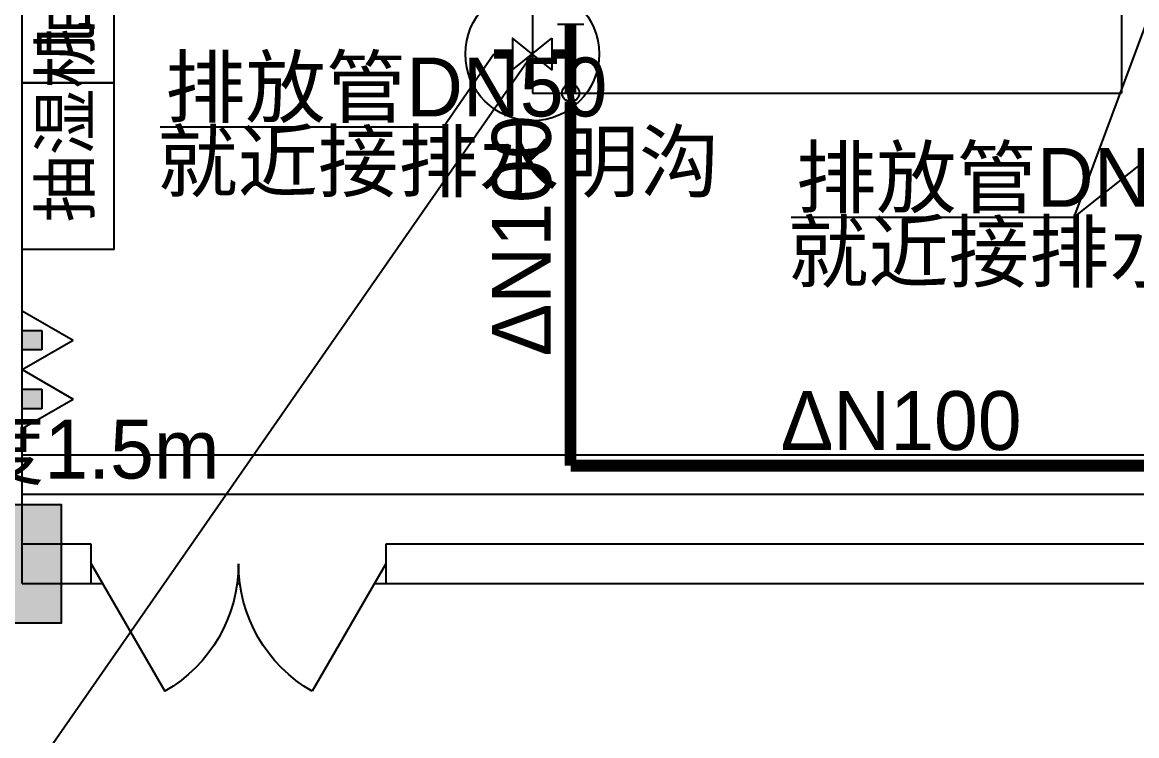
# Model space of a CAD drawing. Header units: millimetres. Extents: x 10779125 to 11142123, y -372083 to -144871.
# Drawn here: x 10958082 to 10963761, y -286603 to -282969 of the extents above; entities that cross this region are included whole.
import ezdxf

# ---------------------------------------------------------------- set-up
doc = ezdxf.new("R2010")
doc.units = ezdxf.units.MM
doc.header["$LTSCALE"] = 1000
doc.header["$MEASUREMENT"] = 0
doc.linetypes.add('DASH', pattern=[0.35, 0.25, -0.1])
doc.linetypes.add('DASHED', pattern=[0.35, 0.25, -0.1])
doc.layers.get('0').update_dxf_attribs({"color": 255, "linetype": 'CONTINUOUS'})
for name, color, linetype in [('-标高', 4, 'CONTINUOUS'), ('8', 8, 'CONTINUOUS'), ('_标注', 7, 'CONTINUOUS'), ('PUB_HATCH', 8, 'CONTINUOUS'), ('W_DIM', 4, 'CONTINUOUS'), ('灭火器', 6, 'CONTINUOUS')]:
    doc.layers.add(name, color=color, linetype=linetype)
doc.styles.add('C3', font='txt_____.ttf', dxfattribs={"width": 0.75, "bigfont": 'HZTXT'})
doc.styles.get("Standard").update_dxf_attribs({"font": 'symbol.ttf'})

# ---------------------------------------------------------------- blocks, each defined once
blk = doc.blocks.new('_FZH')
blk.add_lwpolyline([(-0.5, -0.5), (0.5, -0.5), (0.5, 0.5), (-0.5, 0.5)], close=True)
at = {"layer": 'PUB_HATCH'}
blk.add_solid([(-0.5, -0.5), (0.5, -0.5), (-0.5, 0.5), (0.5, 0.5)], dxfattribs=at)
blk = doc.blocks.new('$DorLib2D$00000231')
at = {"color": 0}
for p, q in [((-0.5, 0), (-0.25, 0.433)), ((0.5, 0), (0.25, 0.433))]:
    blk.add_line(p, q, dxfattribs=at)
for centre, start, end in [((-0.5, 0), 0, 60), ((0.5, 0), 120, 180)]:
    blk.add_arc(centre, 0.5, start, end, dxfattribs=at)
blk = doc.blocks.new('sdg')
for p, q in [((588866.8, 268292.1), (591866.8, 268292.1)), ((591866.8, 265292.1), (591866.8, 268292.1)), ((588866.8, 265292.1), (591866.8, 265292.1))]:
    blk.add_line(p, q)
blk = doc.blocks.new('$VA002_1')
blk.add_lwpolyline([(-0.5, 0.4), (-0.5, -0.4), (0.5, 0.4), (0.5, -0.4)], close=True)
at = {"style": 'C3', "width": 0.75, "flags": 1}
for tag, p in [('UNIT', (0, 0)), ('SPEC', (0, -0.002)), ('WHAT', (0, -0.003))]:
    blk.add_attdef(tag, p, '', height=0.001, dxfattribs=at)
blk = doc.blocks.new('MHQ')
at = {"layer": '灭火器'}
blk.add_hatch(color=8, dxfattribs=at).paths.add_polyline_path([(200, 0), (200, 100), (100, 100), (100, 0)])
for p, q in [((0, 0), (150, 259.8)), ((300, 0), (150, 259.8)), ((100, 0), (100, 100)), ((100, 100), (200, 100)), ((200, 100), (200, 0)), ((300, 0), (0, 0))]:
    blk.add_line(p, q, dxfattribs=at)

msp = doc.modelspace()

# ---------------------------------------------------------------- linework, layer by layer
at = {"color": 4}
for p, q in [((10963442, -283961.6), (10964487.9, -281153.4, 0)), ((10960228.2, -283501.3), (10960485.8, -283130.3, 0)), ((10963442, -283961.6), (10964487.9, -283130.3, 0)), ((10958785.3, -283501.3), (10960228.2, -283501.3)), ((10961999.1, -283961.6), (10963442, -283961.6))]:
    msp.add_line(p, q, dxfattribs=at)
at = {"color": 7}
msp.add_line((10960808.7, -282978.5, 0), (10960943.8, -282978.5, 0), dxfattribs=at)
at = {"layer": '8', "color": 8}
for p, q in [((10958082.5, -285827.3, 0), (10958082.5, -278829.1, 0)), ((10958434.1, -285627.3, 0), (10958082.5, -285627.3, 0)), ((10958434.1, -285827.3, 0), (10958434.1, -285627.3, 0)), ((10972305.7, -285627.3, 0), (10959934.1, -285627.3, 0)), ((10959934.1, -285627.3, 0), (10959934.1, -285827.3, 0)), ((10958082.5, -285827.3, 0), (10958491.8, -285827.3, 0)), ((10959177.4, -285827.3, 0), (10959190.8, -285827.3, 0)), ((10959876.4, -285827.3, 0), (10972363.5, -285827.3, 0))]:
    msp.add_line(p, q, dxfattribs=at)
at = {"layer": '8', "color": 8, "linetype": 'DASH', "ltscale": 200}
for p, q in [((10958082.5, -285172.2, 0), (10988268.2, -285172.2, 0)), ((10958082.5, -285372.2, 0), (10974982.5, -285372.2, 0))]:
    msp.add_line(p, q, dxfattribs=at)
at = {"layer": '_标注'}
msp.add_line((10960682.5, -283131.7, 0), (10956953.1, -288489.5), dxfattribs=at)
msp.add_circle((10960680.8, -283130.3, 0), 340.9, dxfattribs=at)
at = {"layer": 'W_DIM', "elevation": 0}
for points in [[(10958549.7, -282429.1), (10958549.7, -283277.4), (10958082.5, -283277.4), (10958082.5, -282429.1)], [(10958549.7, -283277.4), (10958549.7, -284125.7), (10958082.5, -284125.7), (10958082.5, -283277.4)]]:
    msp.add_lwpolyline(points, close=True, dxfattribs=at)
at = {"layer": 'W_DIM', "color": 4, "const_width": 60, "elevation": 0}
for points in [[(10960876.2, -282978.5), (10960876.2, -283329.1)], [(10960876.2, -283372.8), (10960876.2, -285227.3)], [(10960876.2, -285227.3), (10987652.8, -285227.3)]]:
    msp.add_lwpolyline(points, dxfattribs=at)
at = {"layer": 'W_DIM', "const_width": 48, "elevation": 0}
for points in [[(10960485.8, -283130.3), (10960580.8, -283130.3)], [(10960780.8, -283130.3), (10960876.2, -283130.3)], [(10960780.8, -283130.3), (10960876.2, -283130.3)]]:
    msp.add_lwpolyline(points, dxfattribs=at)
at = {"layer": 'W_DIM', "color": 4}
msp.add_circle((10960876.2, -283329.1, 0), 43.7, dxfattribs=at)

# ---------------------------------------------------------------- block references
at = {"layer": '-标高', "linetype": 'DASHED', "rotation": 270}
msp.add_blockref('sdg', (10695390.4, 308537.7, 0), dxfattribs=at)
at = {"layer": '8', "color": 8}
for name, p, xscale, yscale, zscale in [('_FZH', (10957982.5, -285727.3), 600, 600, 600), ('$DorLib2D$00000231', (10959184.1, -285727.3, 0), 1500, -1500, 1500)]:
    msp.add_blockref(name, p, dxfattribs=dict(at, xscale=xscale, yscale=yscale, zscale=zscale))
at = {"layer": 'W_DIM', "xscale": -200, "yscale": 200, "zscale": 200}
msp.add_blockref('$VA002_1', (10960680.8, -283130.3, 0), dxfattribs=at)
msp.add_blockref('$VA002_1', (10960680.8, -283130.3, 0), dxfattribs=at)
at = {"layer": '灭火器', "rotation": 270}
for p in [(10958082.5, -284438.1, 0), (10958082.5, -284738.1, 0)]:
    msp.add_blockref('MHQ', p, dxfattribs=at)

# ---------------------------------------------------------------- texts
at = {"color": 4}
for s, height, p in [('抽湿机', 250, (10958424.4, -283139.8, 0)), ('抽湿机', 250, (10958424.4, -283988.1, 0)), ('DN100', 300, (10960775.3, -284670, 0))]:
    msp.add_text(s, height=height, rotation=90, dxfattribs=at).set_placement(p)
for s, p in [('排放管DN50', (10958810.3, -283448.5)), ('就近接排水明沟', (10958770.6, -283827.5)), ('排放管DN50', (10962024.1, -283908.9)), ('就近接排水明沟', (10961984.3, -284287.9)), ('DN100', (10961947, -285147.7, 0)), ('顶部离地面高度1.5m', (10955330.8, -285293, 0))]:
    msp.add_text(s, height=300, dxfattribs=at).set_placement(p)

doc.saveas('drawing.dxf')
